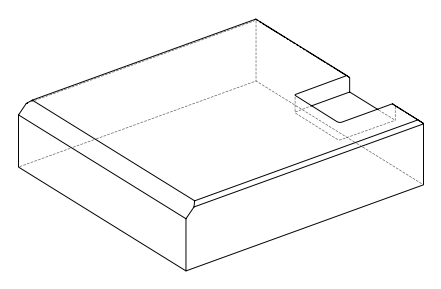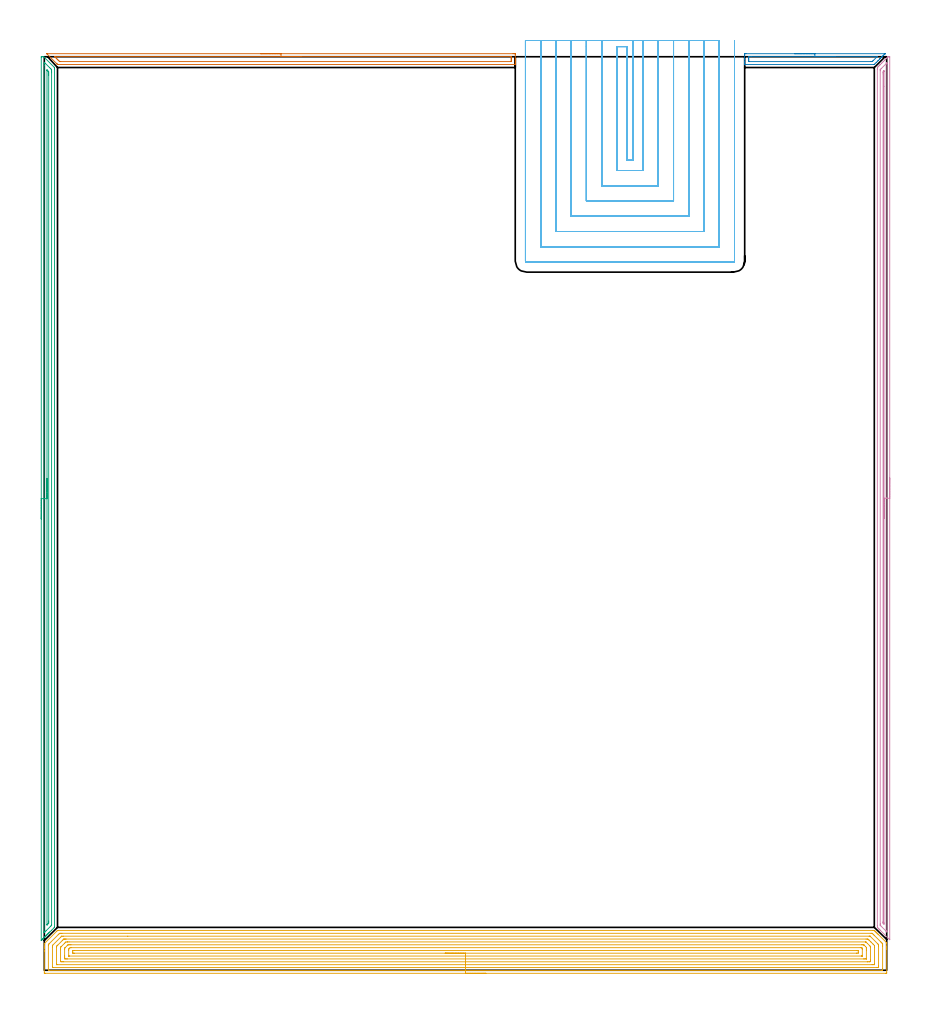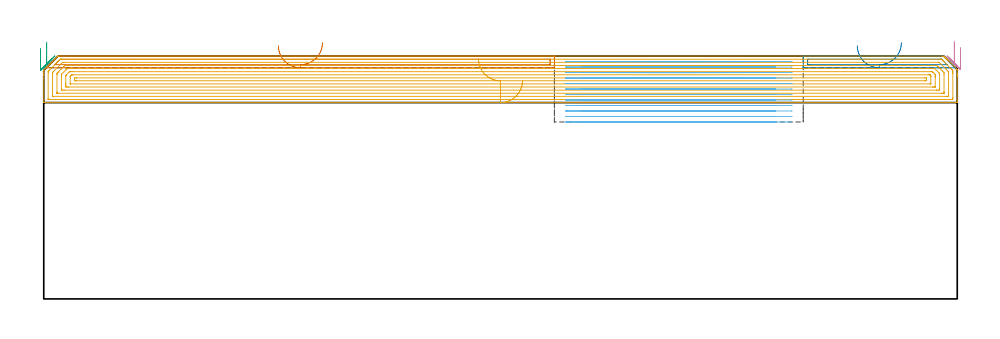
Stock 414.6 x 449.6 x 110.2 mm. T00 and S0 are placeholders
(PLAN: 6 operations, 1 tool changes, 112.2 min)
(1 AREA_MILL | FG_CHAMFER_SURFACE | UGT0205_001 | 3.84 min | 3317 mm3)
(2 AREA_MILL_1 | FG_CHAMFER_SURFACE_1 | UGT0205_001 | 1.26 min | 1029 mm3)
(3 AREA_MILL_2 | FG_CHAMFER_SURFACE_2 | UGT0205_001 | 10.48 min | 9195 mm3)
(4 AREA_MILL_3 | FG_CHAMFER_SURFACE_3 | UGT0205_001 | 10.46 min | 8103 mm3)
(5 AREA_MILL_4 | FG_CHAMFER_SURFACE_4 | UGT0205_001 | 26.7 min | 91953 mm3)
(6 MILL_SLOT | SLOT_PARTIAL_RECTANGULAR | NXT0201_013 | Follow Part, ap 2.5, ae 75% | 59.4 min | 357415 mm3)
(TOOL UGT0205_001 | Chamfer Mill 20 x 3 x 45 deg. | D20 FL50 Z2)
(TOOL NXT0201_013 | ENDMILL 10mm | D10 FL30 Z4)
(OP 1 AREA_MILL)
G17 G21 G94 G90
T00 M6
G54
G17 G0 G90 X106.5 Y451.1 S1061 M3
G43 Z120.2 H0
Z114.9
G94 G1 X106.538 Z114.028 F250.
X106.652 Z113.164
X106.841 Z112.312
X107.103 Z111.48
X107.437 Z110.674
X107.84 Z109.9
X108.308 Z109.164
X108.84 Z108.472
X109.429 Z107.829
X110.072 Z107.24
X110.764 Z106.708
X111.5 Z106.24
X112.274 Z105.837
X113.08 Z105.503
X113.912 Z105.241
X114.764 Z105.052
X115.628 Z104.938
X116.5 Z104.9
X230.74
X231.193 Y451.099 Z104.901
X231.64 Y451.094 Z104.903
X231.79 Y451.091 Z104.905
X231.8 Y450.653 Z105.343
Y448.891 Z107.103
Y448.326 Z107.67
Y448.009 Z107.987
Y447.445 Z108.551
Y447.128 Z108.867
Y446.494 Z109.505
Y446.122 Z109.877
X231.794 Y445.802 Z110.188
X231.793 Z110.189
X231.642 Y445.8 Z110.2
X231.639
X6.716
X6.503 Y445.803 Z110.19
X6.498
X6.356 Y445.942 Z110.055
X6.277 Y446.023 Z109.977
X6.27 Y446.03 Z109.97
X1.361 Y450.94 Z105.059
X1.216 Y451.093 Z104.906
X1.213 Y451.099 Z104.9
X116.5 Y451.1
Y449.686 Z106.314
X229.408 Y449.685 Z106.315
X229.497 Y449.684 Z106.316
X229.771 Y449.679 Z106.321
X229.79 Y449.59 Z106.41
X229.797 Y449.388 Z106.612
X229.799 Y448.891 Z107.109
X229.8 Y448.504 Z107.496
Y448.009 Z107.991
X229.799 Y447.624 Z108.376
X229.791 Y447.236 Z108.764
X229.789 Y447.22 Z108.78
X229.784 Y447.218 Z108.782
X229.76 Y447.216 Z108.784
X229.71 Y447.215 Z108.785
X229.609 Y447.214 Z108.786
X8.055 Y447.215 Z108.785
X7.967
X7.57 Y447.221 Z108.779
X7.162 Y447.599 Z108.401
X6.743 Y448.009 Z107.991
X6.27 Y448.48 Z107.52
X5.86 Y448.891 Z107.109
X5.377 Y449.376 Z106.624
X5.17 Y449.591 Z106.409
X5.105 Y449.679 Z106.321
X5.377 Y449.684 Z106.316
X5.465 Y449.685 Z106.315
X116.5 Y449.686 Z106.314
X117.372 Z106.352
X118.236 Z106.466
X119.088 Z106.655
X119.92 Z106.917
X120.726 Z107.251
X121.5 Z107.654
X122.236 Z108.123
X122.928 Z108.654
X123.571 Z109.243
X124.16 Z109.886
X124.692 Z110.578
X125.16 Z111.314
X125.563 Z112.088
X125.897 Z112.894
X126.159 Z113.726
X126.348 Z114.578
X126.462 Z115.443
X126.5 Z116.314
G0 Z120.2
M5
M2
(OP 2 AREA_MILL_1)
G17 G21 G94 G90
T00 M6
G54
G17 G0 G90 X369.25 Y451.1 S1061 M3
G43 Z120.2 H0
Z114.9
G94 G1 X369.288 Z114.028 F250.
X369.402 Z113.164
X369.591 Z112.312
X369.853 Z111.48
X370.187 Z110.674
X370.59 Z109.9
X371.058 Z109.164
X371.59 Z108.472
X372.179 Z107.829
X372.822 Z107.24
X373.514 Z106.708
X374.25 Z106.24
X375.024 Z105.837
X375.83 Z105.503
X376.662 Z105.241
X377.513 Z105.052
X378.378 Z104.938
X379.25 Z104.9
X413.781 Z104.901
X413.789 Y451.096 Z104.904
X413.79 Y451.093 Z104.906
X413.781 Y451.082 Z104.918
X413.756 Y451.056 Z104.944
X413.354 Y450.653 Z105.344
X412.838 Y450.137 Z105.862
X412.591 Y449.889 Z106.108
X412.473 Y449.772 Z106.226
X412.293 Y449.593 Z106.407
X412.133 Y449.433 Z106.566
X412.032 Y449.331 Z106.666
X411.995 Y449.295 Z106.704
X411.286 Y448.586 Z107.414
X411.151 Y448.45 Z107.547
X411.102 Y448.401 Z107.597
X410.439 Y447.739 Z108.261
X410.27 Y447.569 Z108.428
X409.591 Y446.891 Z109.109
X409.389 Y446.688 Z109.309
X408.721 Y446.021 Z109.979
X408.502 Y445.803 Z110.19
X408.497
X408.274 Y445.8 Z110.2
X344.867
X344.707 Y445.802 Z110.189
X344.705 Z110.188
X344.7 Y446.134 Z109.865
Y446.468 Z109.532
Y447.128 Z108.867
Y448.34 Z107.657
Y448.891 Z107.104
Y450.377 Z105.618
X344.703 Y450.653 Z105.343
X344.71 Y451.091 Z104.905
X344.866 Y451.095 Z104.902
X345.314 Y451.1 Z104.9
X379.25
Y449.686 Z106.314
X409.702 Y449.685 Z106.315
X409.881 Y449.68 Z106.32
X409.915 Y449.679 Z106.321
X409.914 Y449.674 Z106.326
X409.902 Y449.657 Z106.343
X409.818 Y449.57 Z106.43
X407.828 Y447.577 Z108.423
X407.601 Y447.352 Z108.648
X407.505 Y447.258 Z108.742
X407.474 Y447.232 Z108.768
X407.459 Y447.221 Z108.779
X407.437 Y447.219 Z108.781
X407.338 Y447.216 Z108.784
X406.935 Y447.214 Z108.786
X406.847
X347.1 Y447.215 Z108.785
X347.011 Y447.216 Z108.784
X346.734 Y447.221 Z108.779
X346.71 Y447.311 Z108.689
X346.704 Y447.519 Z108.481
X346.701 Y448.009 Z107.991
X346.7 Y448.404 Z107.596
X346.701 Y448.891 Z107.109
X346.703 Y449.283 Z106.717
X346.71 Y449.673 Z106.327
X347.1 Y449.683 Z106.317
X347.188 Y449.684 Z106.316
X347.993 Y449.686 Z106.314
X379.25
X380.122 Z106.352
X380.986 Z106.466
X381.838 Z106.655
X382.67 Z106.917
X383.476 Z107.251
X384.25 Z107.654
X384.986 Z108.123
X385.678 Z108.654
X386.321 Z109.243
X386.91 Z109.886
X387.441 Z110.579
X387.91 Z111.314
X388.313 Z112.088
X388.647 Z112.894
X388.909 Z113.726
X389.098 Z114.578
X389.212 Z115.443
X389.25 Z116.314
G0 Z120.2
M5
M2
(OP 3 AREA_MILL_2)
G17 G21 G94 G90
T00 M6
G54
G17 G0 G90 X-1.5 Y222.1 S1061 M3
G43 Z120.2 H0
Z113.7
G94 G1 Y222.138 Z112.828 F250.
Y222.252 Z111.963
Y222.441 Z111.112
Y222.703 Z110.28
Y223.037 Z109.474
Y223.44 Z108.7
Y223.908 Z107.964
Y224.439 Z107.272
Y225.029 Z106.629
Y225.672 Z106.04
Y226.364 Z105.508
Y227.1 Z105.04
Y227.874 Z104.637
Y228.68 Z104.303
Y229.512 Z104.041
Y230.363 Z103.852
Y231.228 Z103.738
Y232.1 Z103.7
Y449.416
X-1.497 Y449.495 Z103.703
X-1.492 Y449.59 Z103.706
X-1.078 Y449.6 Z104.121
X-0.476 Z104.723
X-0.396 Y449.599 Z104.803
X-0.3 Y449.59 Z104.895
X-0.2 Y449.5 Z104.999
X4.878 Y444.422 Z110.077
X4.997 Y444.295 Z110.188
X5. Y443.603 Z110.2
Y21.491
Y21.105 Z110.184
X4.902 Y21. Z110.098
X4.867 Y20.966 Z110.064
X3.603 Y19.703 Z108.802
X2.709 Y18.808 Z107.908
X2.64 Y18.739 Z107.837
X2.573 Y18.672 Z107.772
X2.411 Y18.51 Z107.61
X2.344 Y18.442 Z107.54
X2.277 Y18.377 Z107.476
X2.113 Y18.212 Z107.312
X2.047 Y18.145 Z107.243
X1.981 Y18.081 Z107.18
X1.815 Y17.914 Z107.014
X1.75 Y17.848 Z106.946
X1.686 Y17.785 Z106.885
X1.516 Y17.616 Z106.715
X1.453 Y17.552 Z106.65
X1.39 Y17.49 Z106.589
X1.218 Y17.318 Z106.417
X1.156 Y17.255 Z106.353
X1.095 Y17.194 Z106.294
X0.92 Y17.02 Z106.119
X0.859 Y16.958 Z106.056
X0.799 Y16.899 Z105.998
X0.622 Y16.722 Z105.821
X0.563 Y16.661 Z105.759
X0.503 Y16.603 Z105.702
X0.324 Y16.424 Z105.523
X0.266 Y16.364 Z105.462
X0.208 Y16.307 Z105.407
X0.026 Y16.126 Z105.225
X-0.031 Y16.067 Z105.166
X-0.088 Y16.012 Z105.111
X-0.272 Y15.827 Z104.927
X-0.328 Y15.771 Z104.869
X-0.383 Y15.716 Z104.816
X-0.57 Y15.529 Z104.629
X-0.625 Y15.474 Z104.572
X-0.679 Y15.421 Z104.52
X-0.868 Y15.231 Z104.331
X-0.922 Y15.177 Z104.275
X-1.078 Y15.022 Z104.122
X-1.167 Y14.933 Z104.033
X-1.367 Y14.732 Z103.831
X-1.468 Y14.635 Z103.73
X-1.494 Y14.617 Z103.703
X-1.499 Y14.635 Z103.699
X-1.5 Y14.844 Z103.7
Y232.1
X-0.086 Z105.114
Y445.446
X-0.082 Y446.286 Z105.118
X-0.08 Y446.335 Z105.12
X-0.031 Y446.869 Z105.169
X0.563 Y446.286 Z105.763
X2.64 Y444.209 Z107.84
X3.243 Y443.603 Z108.443
X3.531 Y443.307 Z108.731
X3.58 Y442.708 Z108.78
X3.583 Y442.657 Z108.783
X3.586 Y441.814 Z108.786
Y441.759
X3.585 Y22.331 Z108.785
X3.584 Y22.276 Z108.784
X3.579 Y22.167 Z108.779
X3.573 Y22.134 Z108.773
X3.562 Y22.119 Z108.762
X3.531 Y22.084 Z108.731
X3.237 Y21.787 Z108.437
X2.942 Y21.491 Z108.142
X0.859 Y19.409 Z106.059
X0.259 Y18.808 Z105.459
X0.112 Y18.664 Z105.312
X-0.031 Y18.526 Z105.169
X-0.073 Y18.488 Z105.127
X-0.08 Y18.644 Z105.12
X-0.084 Y18.753 Z105.116
X-0.086 Y18.808 Z105.114
Y18.863
Y232.1
X1.328 Z106.528
X1.329 Y442.993 Z106.529
X1.331 Y443.029 Z106.531
X1.334 Y443.054 Z106.534
X1.335 Y443.055 Z106.535
X1.353 Y443.04 Z106.553
X1.692 Y442.708 Z106.892
X1.75 Y442.65 Z106.95
X2.16 Y442.228 Z107.36
X2.166 Y441.814 Z107.366
X2.17 Y441.393 Z107.37
X2.171 Y440.92 Z107.371
Y440.497
Y24.174
X2.17 Y23.752 Z107.37
X2.166 Y23.28 Z107.366
X2.164 Y23.179 Z107.364
X2.1 Y23.108 Z107.3
X2.013 Y23.016 Z107.213
X1.75 Y22.75 Z106.95
X1.569 Y22.568 Z106.769
X1.386 Y22.386 Z106.586
X1.366 Y22.367 Z106.566
X1.352 Y22.357 Z106.552
X1.336 Y22.347 Z106.536
X1.332 Y22.363 Z106.532
X1.33 Y22.386 Z106.53
X1.329 Y22.438 Z106.529
X1.328 Y232.1 Z106.528
Y232.971 Z106.566
Y233.836 Z106.68
Y234.688 Z106.869
Y235.52 Z107.131
Y236.326 Z107.465
Y237.1 Z107.868
Y237.836 Z108.337
Y238.528 Z108.868
Y239.171 Z109.457
Y239.76 Z110.101
Y240.291 Z110.793
Y240.76 Z111.528
Y241.163 Z112.302
Y241.497 Z113.108
Y241.759 Z113.94
Y241.948 Z114.792
Y242.062 Z115.657
Y242.1 Z116.528
G0 Z120.2
M5
M2
(OP 4 AREA_MILL_3)
G17 G21 G94 G90
T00 M6
G54
G17 G0 G90 X416.1 Y242.3 S1061 M3
G43 Z120.2 H0
Z114.1
G94 G1 Y242.262 Z113.228 F250.
Y242.148 Z112.363
Y241.959 Z111.512
Y241.697 Z110.68
Y241.363 Z109.874
Y240.96 Z109.1
Y240.492 Z108.364
Y239.96 Z107.672
Y239.371 Z107.029
Y238.728 Z106.44
Y238.036 Z105.908
Y237.3 Z105.44
Y236.526 Z105.037
Y235.72 Z104.703
Y234.888 Z104.441
Y234.037 Z104.252
Y233.172 Z104.138
Y232.3 Z104.1
Y15.175
X416.093 Y15.019 Z104.106
X415.927 Y15.174 Z104.273
X415.914 Y15.186 Z104.286
X411.458 Y19.641 Z108.74
X411.292 Y19.805 Z108.902
X411.133 Y19.966 Z109.065
X411.011 Y20.088 Z109.187
X410.853 Y20.244 Z109.342
X410.701 Y20.398 Z109.497
X410.564 Y20.535 Z109.634
X410.414 Y20.684 Z109.782
X410.119 Y20.982 Z110.078
X410.005 Y21.098 Z110.191
X410. Y21.875 Z110.2
Y443.618
X410.002 Y444.295 Z110.187
X410.196 Y444.496 Z110.004
X410.202 Y444.502 Z109.998
X410.853 Y445.154 Z109.344
X410.981 Y445.281 Z109.219
X411.105 Y445.405 Z109.094
X411.292 Y445.594 Z108.905
X411.402 Y445.703 Z108.795
X411.999 Y446.299 Z108.201
X412.171 Y446.473 Z108.026
X412.892 Y447.193 Z107.307
X413.05 Y447.352 Z107.147
X413.486 Y447.786 Z106.714
X413.785 Y448.086 Z106.413
X413.929 Y448.23 Z106.268
X414.33 Y448.63 Z105.87
X414.41 Y448.71 Z105.79
X414.679 Y448.98 Z105.52
X414.808 Y449.109 Z105.389
X415.168 Y449.468 Z105.032
X415.247 Y449.547 Z104.953
X415.277 Y449.575 Z104.923
X415.311 Y449.599 Z104.888
X416.092 Y449.6 Z104.106
X416.1 Y449.505 Z104.1
Y232.3
X414.686 Z105.514
X414.685 Y19.319 Z105.515
X414.684 Y19.195 Z105.516
X414.68 Y18.938 Z105.52
X414.679 Y18.89 Z105.521
X414.648 Y18.914 Z105.552
X414.601 Y18.956 Z105.599
X414.356 Y19.195 Z105.844
X411.675 Y21.875 Z108.525
X411.507 Y22.048 Z108.693
X411.447 Y22.113 Z108.753
X411.421 Y22.145 Z108.779
X411.419 Y22.165 Z108.781
X411.417 Y22.26 Z108.783
X411.414 Y22.645 Z108.786
Y22.769
Y442.725
X411.417 Y443.11 Z108.783
X411.419 Y443.206 Z108.781
X411.421 Y443.25 Z108.779
X411.44 Y443.279 Z108.76
X411.532 Y443.375 Z108.668
X411.769 Y443.618 Z108.431
X414.518 Y446.368 Z105.682
X414.631 Y446.479 Z105.569
X414.673 Y446.517 Z105.527
X414.676 Y446.518 Z105.524
X414.679 Y446.505 Z105.521
X414.683 Y446.425 Z105.517
X414.685 Y446.299 Z105.515
X414.686 Y446.13 Z105.514
Y232.3
X413.272 Z106.928
X413.271 Y23.437 Z106.929
X413.27 Y22.769 Z106.93
X413.269 Y22.743 Z106.931
X413.235 Y22.769 Z106.965
X413.05 Y22.953 Z107.15
X412.877 Y23.131 Z107.323
X412.837 Y23.175 Z107.363
X412.833 Y23.287 Z107.367
X412.83 Y23.437 Z107.37
X412.829 Y23.662 Z107.371
X412.828 Y23.888 Z107.372
X412.829 Y441.163 Z107.371
X412.833 Y441.831 Z107.367
X412.835 Y442.05 Z107.365
X412.852 Y442.241 Z107.348
X413.05 Y442.445 Z107.15
X413.19 Y442.582 Z107.01
X413.25 Y442.639 Z106.95
X413.266 Y442.571 Z106.934
X413.269 Y442.554 Z106.931
X413.271 Y442.501 Z106.929
X413.272 Y435.065 Z106.928
Y232.3
Y231.428 Z106.966
Y230.564 Z107.08
Y229.712 Z107.269
Y228.88 Z107.531
Y228.074 Z107.865
Y227.3 Z108.268
Y226.564 Z108.737
Y225.872 Z109.268
Y225.229 Z109.857
Y224.64 Z110.501
Y224.109 Z111.193
Y223.64 Z111.928
Y223.237 Z112.702
Y222.903 Z113.508
Y222.641 Z114.34
Y222.452 Z115.192
Y222.338 Z116.057
Y222.3 Z116.928
G0 Z120.2
M5
M2
(OP 5 AREA_MILL_4)
G17 G21 G94 G90
T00 M6
G54
G17 G0 G90 X217.3 Y-1.5 S1061 M3
G43 Z120.2 H0
Z99.1
G94 G1 X217.262 Z98.228 F250.
X217.148 Z97.363
X216.959 Z96.512
X216.697 Z95.68
X216.363 Z94.874
X215.96 Z94.1
X215.492 Z93.364
X214.96 Z92.672
X214.371 Z92.029
X213.728 Z91.44
X213.036 Z90.908
X212.3 Z90.44
X211.526 Z90.037
X210.72 Z89.703
X209.888 Z89.441
X209.036 Z89.252
X208.172 Z89.138
X207.3 Z89.1
X0.611
X0.149 Y-1.495 Z89.103
X0.01 Y-1.492 Z89.106
X0. Y-1.348 Z89.25
Y9.49 Z100.085
Y10.926 Z101.523
Y11.25 Z101.845
Y11.898 Z102.497
Y13.01 Z103.608
X0.001 Y13.094 Z103.69
X0.015 Y13.117 Z103.713
X6.163 Y19.264 Z109.861
X6.505 Y19.596 Z110.19
X6.86 Y19.6 Z110.2
X407.74
X408.505 Y19.595 Z110.19
X408.632 Y19.468 Z110.066
X408.791 Y19.31 Z109.907
X408.933 Y19.169 Z109.765
X409.079 Y19.022 Z109.62
X409.223 Y18.878 Z109.476
X409.373 Y18.729 Z109.325
X409.525 Y18.576 Z109.174
X409.656 Y18.445 Z109.042
X409.813 Y18.289 Z108.884
X409.972 Y18.13 Z108.727
X410.09 Y18.011 Z108.609
X410.253 Y17.849 Z108.444
X410.418 Y17.683 Z108.281
X410.62 Y17.48 Z108.08
X414.446 Y13.654 Z104.253
X414.585 Y13.514 Z104.112
X414.598 Y13.494 Z104.091
X414.599 Y13.45 Z104.048
X414.6 Y13.427 Z104.026
Y11.806 Z102.402
Y11.25 Z101.846
Y10.926 Z101.523
Y10.37 Z100.964
Y-1.07 Z89.528
X414.597 Y-1.351 Z89.246
X414.59 Y-1.492 Z89.105
X414.446 Y-1.499 Z89.099
X413.989 Y-1.5 Z89.1
X207.3
Y-0.086 Z90.514
X2.396 Y-0.085 Z90.515
X2.29
X2.033 Y-0.08 Z90.52
X2.01 Y-0.078 Z90.522
X2.006 Y-0.059 Z90.541
X2.002 Y-0.028 Z90.572
X2.001 Y0.002 Z90.602
X2. Y0.201 Z90.801
X2.001 Y12.13 Z102.73
X2.004 Y12.516 Z103.116
X2.01 Y12.641 Z103.241
X2.085 Y12.723 Z103.323
X2.36 Y13.01 Z103.61
X2.372 Y13.022 Z103.622
X6.86 Y17.511 Z108.111
X7.256 Y17.899 Z108.499
X7.427 Y18.065 Z108.665
X7.561 Y18.179 Z108.779
X7.753 Y18.183 Z108.783
X7.86 Y18.185 Z108.785
X8.646 Y18.186 Z108.786
X406.953 Y18.185 Z108.785
X407.345 Y18.181 Z108.781
X407.439 Y18.179 Z108.779
X407.561 Y18.077 Z108.677
X407.74 Y17.907 Z108.507
X408.24 Y17.41 Z108.01
X408.632 Y17.018 Z107.618
X411.761 Y13.89 Z104.49
X412.204 Y13.447 Z104.047
X412.421 Y13.226 Z103.826
X412.527 Y13.115 Z103.715
X412.577 Y13.061 Z103.661
X412.59 Y13.01 Z103.61
X412.597 Y12.622 Z103.222
X412.599 Y12.13 Z102.73
X412.6 Y11.739 Z102.339
X412.599 Y0.69 Z91.29
X412.596 Y0.303 Z90.903
X412.587 Y-0.079 Z90.521
X412.204 Y-0.084 Z90.516
X412.098 Y-0.085 Z90.515
X207.3 Y-0.086 Z90.514
Y1.328 Z91.928
X4.427 Y1.329 Z91.929
X4.182 Y1.33 Z91.93
X4.1 Y1.332 Z91.932
X4.037 Y1.335 Z91.935
X4.01 Y1.344 Z91.944
X4.007 Y1.391 Z91.991
X4.003 Y1.57 Z92.17
X4. Y1.749 Z92.349
X4.001 Y11.428 Z102.028
X4.01 Y12.13 Z102.73
X4.022 Y12.211 Z102.811
X4.059 Y12.251 Z102.851
X4.182 Y12.381 Z102.981
X8.043 Y16.244 Z106.844
X8.331 Y16.53 Z107.13
X8.49 Y16.683 Z107.283
X8.547 Y16.735 Z107.335
X8.589 Y16.765 Z107.365
X8.646 Y16.766 Z107.366
X9.294 Y16.771 Z107.371
X41.086
X405.954
X406.199 Y16.769 Z107.369
X406.363 Y16.767 Z107.367
X406.418 Y16.765 Z107.365
X406.442 Y16.747 Z107.347
X406.489 Y16.705 Z107.305
X406.67 Y16.53 Z107.13
X410.19 Y13.01 Z103.61
X410.418 Y12.779 Z103.379
X410.573 Y12.616 Z103.216
X410.59 Y12.309 Z102.909
X410.596 Y12.13 Z102.73
X410.599 Y11.951 Z102.551
X410.6 Y2.271 Z92.871
X410.598 Y1.57 Z92.17
X410.596 Y1.395 Z91.995
X410.59 Y1.338 Z91.938
X410.54 Y1.335 Z91.935
X410.418 Y1.332 Z91.932
X409.77 Y1.329 Z91.929
X409.525 Y1.328 Z91.928
X207.3
Y2.743 Z93.343
X6.564
X6.129 Y2.745 Z93.345
X6.033 Y2.747 Z93.347
X6.017 Y2.749 Z93.349
X6.01 Y2.758 Z93.358
X6.006 Y2.805 Z93.405
X6.003 Y2.904 Z93.504
X6. Y3.298 Z93.898
X6.001 Y11.25 Z101.85
X6.01 Y11.673 Z102.273
X6.027 Y11.767 Z102.367
X6.082 Y11.826 Z102.426
X6.176 Y11.924 Z102.524
X6.379 Y12.13 Z102.73
X6.618 Y12.369 Z102.969
X8.834 Y14.585 Z105.185
X9.019 Y14.77 Z105.37
X9.278 Y15.027 Z105.627
X9.539 Y15.282 Z105.882
X9.618 Y15.35 Z105.95
X9.688 Y15.353 Z105.953
X9.838 Y15.355 Z105.955
X10.432 Y15.357 Z105.957
X10.728
X404.466 Y15.356 Z105.956
X405.061 Y15.353 Z105.953
X405.365 Y15.35 Z105.95
X405.954 Y14.797 Z105.397
X405.981 Y14.77 Z105.37
X406.847 Y13.905 Z104.505
X407.901 Y12.851 Z103.451
X408.59 Y12.143 Z102.743
X408.592 Y12.13 Z102.73
X408.6 Y11.282 Z101.882
Y3.33 Z93.93
X408.596 Y2.906 Z93.506
X408.593 Y2.801 Z93.401
X408.59 Y2.754 Z93.354
X408.534 Y2.75 Z93.35
X408.332 Y2.746 Z93.346
X407.74 Y2.743 Z93.343
X407.443
X207.3
Y4.157 Z94.757
X9.539
X8.698 Y4.16 Z94.76
X8.646 Y4.162 Z94.762
X8.01 Y4.21 Z94.81
X8.001 Y4.846 Z95.446
X8. Y10.127 Z100.727
Y10.37 Z100.97
X8.002 Y11.005 Z101.605
X8.008 Y11.25 Z101.85
X8.01 Y11.288 Z101.888
X8.033 Y11.323 Z101.923
X8.09 Y11.386 Z101.986
X8.18 Y11.48 Z102.08
X10.067 Y13.369 Z103.969
X10.432 Y13.732 Z104.332
X10.513 Y13.809 Z104.409
X10.6 Y13.89 Z104.49
X11.275 Y13.939 Z104.539
X11.325 Y13.94 Z104.54
X12.163 Y13.943 Z104.543
X404.168 Y13.942 Z104.542
X404.222 Y13.941 Z104.541
X404.328 Y13.936 Z104.536
X404.376 Y13.914 Z104.514
X404.404 Y13.89 Z104.49
X405.061 Y13.241 Z103.841
X406.171 Y12.13 Z102.73
X406.379 Y11.917 Z102.517
X406.509 Y11.779 Z102.379
X406.59 Y11.69 Z102.29
X406.593 Y11.652 Z102.252
X406.598 Y11.494 Z102.094
X406.6 Y5.333 Z95.933
X406.599 Y5.09 Z95.69
X406.596 Y4.457 Z95.057
X406.59 Y4.21 Z94.81
X406.003 Y4.162 Z94.762
X405.954 Y4.16 Z94.76
X405.115 Y4.157 Z94.757
X405.061
X207.3
Y5.571 Z96.171
X11.325
X10.836 Y5.572 Z96.172
X10.432 Y5.575 Z96.175
X10.036 Y5.578 Z96.178
X10.01 Y5.97 Z96.57
X10.002 Y6.393 Z96.993
X10.001 Y6.85 Z97.45
X10. Y7.276 Z97.876
X10.001 Y10.37 Z100.97
X10.005 Y10.791 Z101.391
X10.01 Y10.85 Z101.45
X10.039 Y10.882 Z101.482
X10.117 Y10.965 Z101.565
X10.398 Y11.25 Z101.85
X11.301 Y12.153 Z102.753
X11.325 Y12.177 Z102.777
X11.613 Y12.453 Z103.053
X11.695 Y12.522 Z103.122
X11.817 Y12.525 Z103.125
X12.217 Y12.527 Z103.127
X12.706 Y12.529 Z103.129
X13.11
X402.383 Y12.528 Z103.128
X402.873 Y12.526 Z103.126
X403.275 Y12.522 Z103.122
X403.326 Y12.514 Z103.114
X403.383 Y12.461 Z103.061
X403.498 Y12.351 Z102.951
X403.721 Y12.13 Z102.73
X404.168 Y11.681 Z102.281
X404.59 Y11.25 Z101.85
X404.597 Y10.827 Z101.427
X404.599 Y10.37 Z100.97
X404.6 Y9.944 Z100.544
X404.599 Y5.757 Z96.357
X404.597 Y5.651 Z96.251
X404.593 Y5.598 Z96.198
X404.59 Y5.578 Z96.178
X404.568 Y5.576 Z96.176
X404.168 Y5.573 Z96.173
X403.68 Y5.571 Z96.171
X403.275
X207.3
Y6.985 Z97.585
X12.217 Y6.986 Z97.586
X12.079 Y6.987 Z97.587
X12.031 Y6.99 Z97.59
X12.012 Y6.992 Z97.592
X12.007 Y7. Z97.6
X12.004 Y7.015 Z97.615
X12.001 Y7.064 Z97.664
Y9.703 Z100.303
X12.01 Y10.37 Z100.97
X12.097 Y10.488 Z101.088
X12.217 Y10.615 Z101.215
X12.541 Y10.931 Z101.531
X12.737 Y11.108 Z101.708
X13.11 Y11.113 Z101.713
X13.248 Y11.114 Z101.714
X401.627
X402.005 Y11.112 Z101.712
X402.193 Y11.11 Z101.71
X402.283 Y11.108 Z101.708
X402.383 Y11.015 Z101.615
X402.54 Y10.853 Z101.453
X402.578 Y10.813 Z101.413
X402.59 Y10.726 Z101.326
X402.595 Y10.584 Z101.184
X402.598 Y10.37 Z100.97
X402.6 Y10.156 Z100.756
X402.599 Y7.302 Z97.902
X402.596 Y7.159 Z97.759
X402.59 Y7.045 Z97.645
X402.586 Y6.991 Z97.591
X402.57 Y6.99 Z97.59
X402.383 Y6.987 Z97.587
X402.245 Y6.986 Z97.586
X207.3 Y6.985 Z97.585
Y8.399 Z98.999
X14.896 Y8.4 Z99.
X14.213 Y8.403 Z99.003
X14.003 Y8.407 Z99.007
X14. Y8.613 Z99.213
Y9.49 Z100.09
X14.003 Y9.693 Z100.293
X14.684 Y9.699 Z100.299
X14.896 Y9.7 Z100.3
X399.704
X400.387 Y9.697 Z100.297
X400.597 Y9.693 Z100.293
X400.6 Y9.49 Z100.09
Y8.61 Z99.21
X400.597 Y8.407 Z99.007
X399.916 Y8.401 Z99.001
X399.704 Y8.4 Z99.
X207.3 Y8.399 Z98.999
X206.428 Z99.038
X205.564 Z99.151
X204.712 Z99.34
X203.88 Z99.603
X203.074 Z99.936
X202.3 Z100.339
X201.564 Z100.808
X200.872 Z101.339
X200.229 Z101.928
X199.64 Z102.572
X199.108 Z103.264
X198.64 Z103.999
X198.237 Z104.773
X197.903 Z105.579
X197.641 Z106.411
X197.452 Z107.263
X197.338 Z108.128
X197.3 Z108.999
G0 Z120.2
M5
M2
(OP 6 MILL_SLOT)
G17 G21 G94 G90
T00 M6
G54
G17 G0 G90 X289.7 Y457.6 S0 M3
G43 Z120.2 H0
Z107.708
G94 G1 Y454.6 F250.
Y398.6 F500.
X286.8
Y454.6
X281.8
Y393.6
X294.7
Y454.6
Y457.6 F250.
X274.3
Y454.6
Y386.1 F500.
X302.2
Y454.6
Y457.6 F250.
X266.8
Y454.6
Y378.6 F500.
X309.7
Y454.6
Y457.6 F250.
X259.3
Y454.6
Y371.1 F500.
X317.2
Y454.6
Y457.6 F250.
X251.8
Y454.6
Y363.6 F500.
X324.7
Y454.6
Y457.6 F250.
X244.3
Y454.6
Y356.1 F500.
X332.2
Y454.6
Y457.6 F250.
X236.8
Y454.6
Y349. F500.
G3 X237.2 Y348.6 R0.4
G1 X339.3
G3 X339.7 Y349. R0.4
G1 Y454.6
Y457.6 F250.
G0 X289.7 Z105.217
G1 Y454.6
Y398.6 F500.
X286.8
Y454.6
X281.8
Y393.6
X294.7
Y454.6
Y457.6 F250.
X274.3
Y454.6
Y386.1 F500.
X302.2
Y454.6
Y457.6 F250.
X266.8
Y454.6
Y378.6 F500.
X309.7
Y454.6
Y457.6 F250.
X259.3
Y454.6
Y371.1 F500.
X317.2
Y454.6
Y457.6 F250.
X251.8
Y454.6
Y363.6 F500.
X324.7
Y454.6
Y457.6 F250.
X244.3
Y454.6
Y356.1 F500.
X332.2
Y454.6
Y457.6 F250.
X236.8
Y454.6
Y349. F500.
G3 X237.2 Y348.6 R0.4
G1 X339.3
G3 X339.7 Y349. R0.4
G1 Y454.6
Y457.6 F250.
G0 X289.7 Z102.725
G1 Y454.6
Y398.6 F500.
X286.8
Y454.6
X281.8
Y393.6
X294.7
Y454.6
Y457.6 F250.
X274.3
Y454.6
Y386.1 F500.
X302.2
Y454.6
Y457.6 F250.
X266.8
Y454.6
Y378.6 F500.
X309.7
Y454.6
Y457.6 F250.
X259.3
Y454.6
Y371.1 F500.
X317.2
Y454.6
Y457.6 F250.
X251.8
Y454.6
Y363.6 F500.
X324.7
Y454.6
Y457.6 F250.
X244.3
Y454.6
Y356.1 F500.
X332.2
Y454.6
Y457.6 F250.
X236.8
Y454.6
Y349. F500.
G3 X237.2 Y348.6 R0.4
G1 X339.3
G3 X339.7 Y349. R0.4
G1 Y454.6
Y457.6 F250.
G0 X289.7 Z100.233
G1 Y454.6
Y398.6 F500.
X286.8
Y454.6
X281.8
Y393.6
X294.7
Y454.6
Y457.6 F250.
X274.3
Y454.6
Y386.1 F500.
X302.2
Y454.6
Y457.6 F250.
X266.8
Y454.6
Y378.6 F500.
X309.7
Y454.6
Y457.6 F250.
X259.3
Y454.6
Y371.1 F500.
X317.2
Y454.6
Y457.6 F250.
X251.8
Y454.6
Y363.6 F500.
X324.7
Y454.6
Y457.6 F250.
X244.3
Y454.6
Y356.1 F500.
X332.2
Y454.6
Y457.6 F250.
X236.8
Y454.6
Y349. F500.
G3 X237.2 Y348.6 R0.4
G1 X339.3
G3 X339.7 Y349. R0.4
G1 Y454.6
Y457.6 F250.
G0 X289.7 Z97.742
G1 Y454.6
Y398.6 F500.
X286.8
Y454.6
X281.8
Y393.6
X294.7
Y454.6
Y457.6 F250.
X274.3
Y454.6
Y386.1 F500.
X302.2
Y454.6
Y457.6 F250.
X266.8
Y454.6
Y378.6 F500.
X309.7
Y454.6
Y457.6 F250.
X259.3
Y454.6
Y371.1 F500.
X317.2
Y454.6
Y457.6 F250.
X251.8
Y454.6
Y363.6 F500.
X324.7
Y454.6
Y457.6 F250.
X244.3
Y454.6
Y356.1 F500.
X332.2
Y454.6
Y457.6 F250.
X236.8
Y454.6
Y349. F500.
G3 X237.2 Y348.6 R0.4
G1 X339.3
G3 X339.7 Y349. R0.4
G1 Y454.6
Y457.6 F250.
G0 X289.7 Z95.25
G1 Y454.6
Y398.6 F500.
X286.8
Y454.6
X281.8
Y393.6
X294.7
Y454.6
Y457.6 F250.
X274.3
Y454.6
Y386.1 F500.
X302.2
Y454.6
Y457.6 F250.
X266.8
Y454.6
Y378.6 F500.
X309.7
Y454.6
Y457.6 F250.
X259.3
Y454.6
Y371.1 F500.
X317.2
Y454.6
Y457.6 F250.
X251.8
Y454.6
Y363.6 F500.
X324.7
Y454.6
Y457.6 F250.
X244.3
Y454.6
Y356.1 F500.
X332.2
Y454.6
Y457.6 F250.
X236.8
Y454.6
Y349. F500.
G3 X237.2 Y348.6 R0.4
G1 X339.3
G3 X339.7 Y349. R0.4
G1 Y454.6
Y457.6 F250.
G0 X289.7 Z92.758
G1 Y454.6
Y398.6 F500.
X286.8
Y454.6
X281.8
Y393.6
X294.7
Y454.6
Y457.6 F250.
X274.3
Y454.6
Y386.1 F500.
X302.2
Y454.6
Y457.6 F250.
X266.8
Y454.6
Y378.6 F500.
X309.7
Y454.6
Y457.6 F250.
X259.3
Y454.6
Y371.1 F500.
X317.2
Y454.6
Y457.6 F250.
X251.8
Y454.6
Y363.6 F500.
X324.7
Y454.6
Y457.6 F250.
X244.3
Y454.6
Y356.1 F500.
X332.2
Y454.6
Y457.6 F250.
X236.8
Y454.6
Y349. F500.
G3 X237.2 Y348.6 R0.4
G1 X339.3
G3 X339.7 Y349. R0.4
G1 Y454.6
Y457.6 F250.
G0 X289.7 Z90.267
G1 Y454.6
Y398.6 F500.
X286.8
Y454.6
X281.8
Y393.6
X294.7
Y454.6
Y457.6 F250.
X274.3
Y454.6
Y386.1 F500.
X302.2
Y454.6
Y457.6 F250.
X266.8
Y454.6
Y378.6 F500.
X309.7
Y454.6
Y457.6 F250.
X259.3
Y454.6
Y371.1 F500.
X317.2
Y454.6
Y457.6 F250.
X251.8
Y454.6
Y363.6 F500.
X324.7
Y454.6
Y457.6 F250.
X244.3
Y454.6
Y356.1 F500.
X332.2
Y454.6
Y457.6 F250.
X236.8
Y454.6
Y349. F500.
G3 X237.2 Y348.6 R0.4
G1 X339.3
G3 X339.7 Y349. R0.4
G1 Y454.6
Y457.6 F250.
G0 X289.7 Z87.775
G1 Y454.6
Y398.6 F500.
X286.8
Y454.6
X281.8
Y393.6
X294.7
Y454.6
Y457.6 F250.
X274.3
Y454.6
Y386.1 F500.
X302.2
Y454.6
Y457.6 F250.
X266.8
Y454.6
Y378.6 F500.
X309.7
Y454.6
Y457.6 F250.
X259.3
Y454.6
Y371.1 F500.
X317.2
Y454.6
Y457.6 F250.
X251.8
Y454.6
Y363.6 F500.
X324.7
Y454.6
Y457.6 F250.
X244.3
Y454.6
Y356.1 F500.
X332.2
Y454.6
Y457.6 F250.
X236.8
Y454.6
Y349. F500.
G3 X237.2 Y348.6 R0.4
G1 X339.3
G3 X339.7 Y349. R0.4
G1 Y454.6
Y457.6 F250.
G0 X289.7 Z85.283
G1 Y454.6
Y398.6 F500.
X286.8
Y454.6
X281.8
Y393.6
X294.7
Y454.6
Y457.6 F250.
X274.3
Y454.6
Y386.1 F500.
X302.2
Y454.6
Y457.6 F250.
X266.8
Y454.6
Y378.6 F500.
X309.7
Y454.6
Y457.6 F250.
X259.3
Y454.6
Y371.1 F500.
X317.2
Y454.6
Y457.6 F250.
X251.8
Y454.6
Y363.6 F500.
X324.7
Y454.6
Y457.6 F250.
X244.3
Y454.6
Y356.1 F500.
X332.2
Y454.6
Y457.6 F250.
X236.8
Y454.6
Y349. F500.
G3 X237.2 Y348.6 R0.4
G1 X339.3
G3 X339.7 Y349. R0.4
G1 Y454.6
Y457.6 F250.
G0 X289.7 Z82.792
G1 Y454.6
Y398.6 F500.
X286.8
Y454.6
X281.8
Y393.6
X294.7
Y454.6
Y457.6 F250.
X274.3
Y454.6
Y386.1 F500.
X302.2
Y454.6
Y457.6 F250.
X266.8
Y454.6
Y378.6 F500.
X309.7
Y454.6
Y457.6 F250.
X259.3
Y454.6
Y371.1 F500.
X317.2
Y454.6
Y457.6 F250.
X251.8
Y454.6
Y363.6 F500.
X324.7
Y454.6
Y457.6 F250.
X244.3
Y454.6
Y356.1 F500.
X332.2
Y454.6
Y457.6 F250.
X236.8
Y454.6
Y349. F500.
G3 X237.2 Y348.6 R0.4
G1 X339.3
G3 X339.7 Y349. R0.4
G1 Y454.6
Y457.6 F250.
G0 X289.7 Z80.3
G1 Y454.6
Y398.6 F500.
X286.8
Y454.6
X281.8
Y393.6
X294.7
Y454.6
Y457.6 F250.
X274.3
Y454.6
Y386.1 F500.
X302.2
Y454.6
Y457.6 F250.
X266.8
Y454.6
Y378.6 F500.
X309.7
Y454.6
Y457.6 F250.
X259.3
Y454.6
Y371.1 F500.
X317.2
Y454.6
Y457.6 F250.
X251.8
Y454.6
Y363.6 F500.
X324.7
Y454.6
Y457.6 F250.
X244.3
Y454.6
Y356.1 F500.
X332.2
Y454.6
Y457.6 F250.
X236.8
Y454.6
Y349. F500.
G3 X237.2 Y348.6 R0.4
G1 X339.3
G3 X339.7 Y349. R0.4
G1 Y454.6
Y457.6 F250.
G0 Z120.2
M5
M2
